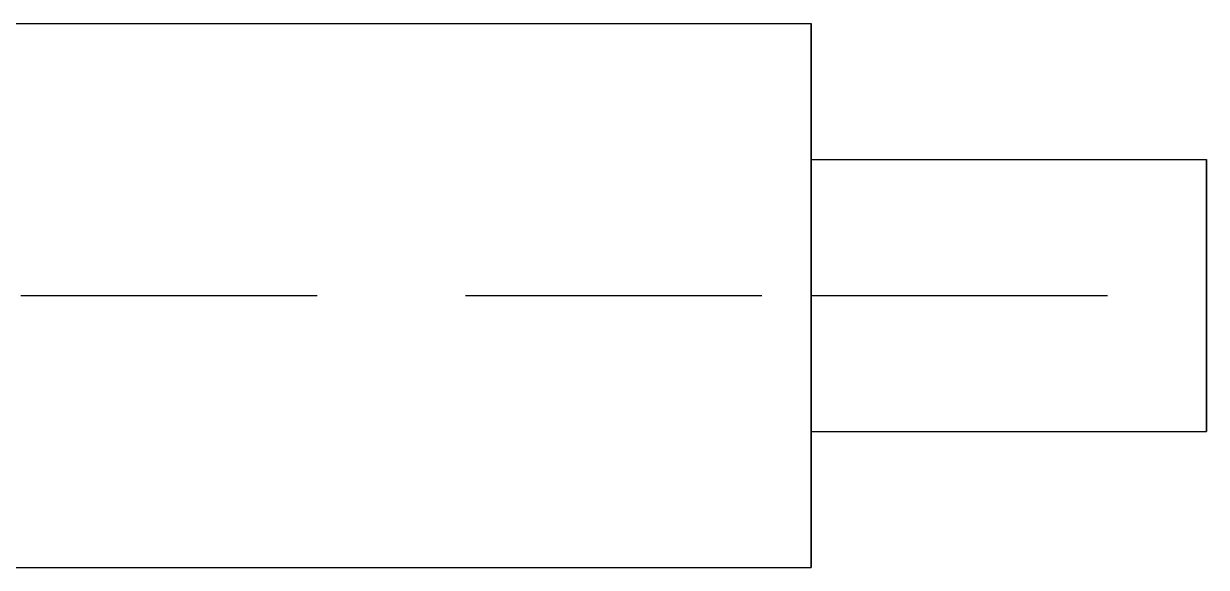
# Model space of a CAD drawing. Header units: millimetres. Extents: x 5 to 430, y 5 to 292.
# Drawn here: x 143.98 to 153.56, y 219.04 to 223.44 of the extents above; entities that cross this region are included whole.
import ezdxf

# ---------------------------------------------------------------- set-up
doc = ezdxf.new("R2010")
doc.units = ezdxf.units.MM
doc.linetypes.add('HIDDEN', pattern=[3.6, 2.4, -1.2])
doc.layers.add('HIDDEN', color=8, linetype='HIDDEN')
doc.layers.add('VISIBLE', color=7, linetype='CONTINUOUS')

msp = doc.modelspace()

# ---------------------------------------------------------------- linework, layer by layer
at = {"layer": 'HIDDEN'}
for p, q in [((150.356583, 223.443177), (150.356583, 221.243177)), ((150.356583, 220.143177), (150.356583, 222.343177)), ((150.356583, 222.343177), (150.356583, 221.243177)), ((150.356583, 220.143177), (150.356583, 222.343177)), ((150.356583, 222.343177), (150.356583, 221.243177)), ((150.356583, 220.143177), (150.356583, 222.343177)), ((150.356583, 222.343177), (150.356583, 221.243177)), ((150.356583, 220.143177), (150.356583, 222.343177)), ((150.356583, 222.343177), (150.356583, 221.243177)), ((150.356583, 220.143177), (150.356583, 222.343177)), ((150.356583, 222.343177), (150.356583, 221.243177)), ((150.356583, 220.143177), (150.356583, 222.343177)), ((150.356583, 222.343177), (150.356583, 221.243177)), ((150.356583, 220.143177), (150.356583, 222.343177)), ((150.356583, 222.343177), (150.356583, 221.243177)), ((150.356583, 220.143177), (150.356583, 222.343177)), ((150.356583, 222.343177), (150.356583, 221.243177)), ((150.356583, 220.143177), (150.356583, 222.343177)), ((150.356583, 222.343177), (150.356583, 221.243177)), ((150.356583, 220.143177), (150.356583, 222.343177)), ((150.356583, 222.343177), (150.356583, 221.243177)), ((150.356583, 220.143177), (150.356583, 222.343177)), ((150.356583, 222.343177), (150.356583, 221.243177)), ((150.356583, 220.143177), (150.356583, 222.343177)), ((150.356583, 222.343177), (150.356583, 221.243177)), ((150.356583, 220.143177), (150.356583, 222.343177)), ((150.356583, 222.343177), (150.356583, 221.243177)), ((150.356583, 220.143177), (150.356583, 222.343177)), ((150.356583, 222.343177), (150.356583, 221.243177)), ((150.356583, 220.143177), (150.356583, 222.343177)), ((150.356583, 222.343177), (150.356583, 221.243177)), ((150.356583, 220.143177), (150.356583, 222.343177)), ((150.356583, 222.343177), (150.356583, 221.243177)), ((150.356583, 220.143177), (150.356583, 222.343177)), ((150.356583, 222.343177), (150.356583, 221.243177)), ((150.356583, 220.143177), (150.356583, 222.343177)), ((150.356583, 222.343177), (150.356583, 221.243177)), ((150.356583, 220.143177), (150.356583, 222.343177)), ((150.356583, 222.343177), (150.356583, 221.243177)), ((150.356583, 220.143177), (150.356583, 222.343177)), ((150.356583, 222.343177), (150.356583, 221.243177)), ((150.356583, 220.143177), (150.356583, 222.343177)), ((150.356583, 222.343177), (150.356583, 221.243177)), ((150.356583, 220.143177), (150.356583, 222.343177)), ((150.356583, 222.343177), (150.356583, 221.243177)), ((150.356583, 220.143177), (150.356583, 222.343177)), ((150.356583, 222.343177), (150.356583, 221.243177)), ((150.356583, 220.143177), (150.356583, 222.343177)), ((150.356583, 222.343177), (150.356583, 221.243177)), ((150.356583, 220.143177), (150.356583, 222.343177)), ((150.356583, 222.343177), (150.356583, 221.243177)), ((150.356583, 220.143177), (150.356583, 222.343177)), ((150.356583, 222.343177), (150.356583, 221.243177)), ((150.356583, 220.143177), (150.356583, 222.343177)), ((150.356583, 222.343177), (150.356583, 221.243177)), ((150.356583, 220.143177), (150.356583, 222.343177)), ((150.356583, 222.343177), (150.356583, 221.243177)), ((150.356583, 220.143177), (150.356583, 222.343177)), ((150.356583, 222.343177), (150.356583, 221.243177)), ((150.356583, 220.143177), (150.356583, 222.343177)), ((150.356583, 222.343177), (150.356583, 221.243177)), ((150.356583, 220.143177), (150.356583, 222.343177)), ((150.356583, 222.343177), (150.356583, 221.243177)), ((150.356583, 220.143177), (150.356583, 222.343177)), ((150.356583, 222.343177), (150.356583, 221.243177)), ((150.356583, 220.143177), (150.356583, 222.343177)), ((150.356583, 222.343177), (150.356583, 221.243177)), ((150.356583, 220.143177), (150.356583, 222.343177)), ((150.356583, 222.343177), (150.356583, 221.243177)), ((150.356583, 220.143177), (150.356583, 222.343177)), ((150.356583, 222.343177), (150.356583, 221.243177)), ((150.356583, 220.143177), (150.356583, 222.343177)), ((150.356583, 222.343177), (150.356583, 221.243177)), ((150.356583, 220.143177), (150.356583, 222.343177)), ((150.356583, 222.343177), (150.356583, 221.243177)), ((150.356583, 220.143177), (150.356583, 222.343177)), ((150.356583, 222.343177), (150.356583, 221.243177)), ((150.356583, 220.143177), (150.356583, 222.343177)), ((150.356583, 222.343177), (150.356583, 221.243177)), ((150.356583, 220.143177), (150.356583, 222.343177)), ((150.356583, 222.343177), (150.356583, 221.243177)), ((150.356583, 220.143177), (150.356583, 222.343177)), ((150.356583, 222.343177), (150.356583, 221.243177)), ((150.356583, 220.143177), (150.356583, 222.343177)), ((150.356583, 222.343177), (150.356583, 221.243177)), ((150.356583, 220.143177), (150.356583, 222.343177)), ((150.356583, 222.343177), (150.356583, 221.243177)), ((150.356583, 220.143177), (150.356583, 222.343177)), ((150.356583, 222.343177), (150.356583, 221.243177)), ((150.356583, 220.143177), (150.356583, 222.343177)), ((150.356583, 222.343177), (150.356583, 221.243177)), ((150.356583, 220.143177), (150.356583, 222.343177)), ((150.356583, 222.343177), (150.356583, 221.243177)), ((150.356583, 220.143177), (150.356583, 222.343177)), ((150.356583, 222.343177), (150.356583, 221.243177)), ((150.356583, 220.143177), (150.356583, 222.343177)), ((150.356583, 222.343177), (150.356583, 221.243177)), ((150.356583, 220.143177), (150.356583, 222.343177)), ((150.356583, 222.343177), (150.356583, 221.243177)), ((150.356583, 220.143177), (150.356583, 222.343177)), ((150.356583, 222.343177), (150.356583, 221.243177)), ((150.356583, 220.143177), (150.356583, 222.343177)), ((150.356583, 222.343177), (150.356583, 221.243177)), ((150.356583, 220.143177), (150.356583, 222.343177)), ((150.356583, 222.343177), (150.356583, 221.243177)), ((150.356583, 220.143177), (150.356583, 222.343177)), ((150.356583, 222.343177), (150.356583, 221.243177)), ((150.356583, 220.143177), (150.356583, 222.343177)), ((150.356583, 222.343177), (150.356583, 221.243177)), ((150.356583, 220.143177), (150.356583, 222.343177)), ((150.356583, 222.343177), (150.356583, 221.243177)), ((150.356583, 220.143177), (150.356583, 222.343177)), ((150.356583, 222.343177), (150.356583, 221.243177)), ((150.356583, 220.143177), (150.356583, 222.343177)), ((150.356583, 222.343177), (150.356583, 221.243177)), ((150.356583, 220.143177), (150.356583, 222.343177)), ((150.356583, 222.343177), (150.356583, 221.243177)), ((150.356583, 220.143177), (150.356583, 222.343177)), ((150.356583, 222.343177), (150.356583, 221.243177)), ((150.356583, 220.143177), (150.356583, 222.343177)), ((150.356583, 222.343177), (150.356583, 221.243177)), ((150.356583, 220.143177), (150.356583, 222.343177)), ((150.356583, 222.343177), (150.356583, 221.243177)), ((150.356583, 220.143177), (150.356583, 222.343177)), ((150.356583, 222.343177), (150.356583, 221.243177)), ((150.356583, 220.143177), (150.356583, 222.343177)), ((150.356583, 222.343177), (150.356583, 221.243177)), ((150.356583, 220.143177), (150.356583, 222.343177)), ((150.356583, 222.343177), (150.356583, 221.243177)), ((150.356583, 220.143177), (150.356583, 222.343177)), ((150.356583, 222.343177), (150.356583, 221.243177)), ((150.356583, 220.143177), (150.356583, 222.343177)), ((150.356583, 222.343177), (150.356583, 221.243177)), ((150.356583, 220.143177), (150.356583, 222.343177)), ((150.356583, 222.343177), (150.356583, 221.243177)), ((150.356583, 220.143177), (150.356583, 222.343177)), ((150.356583, 222.343177), (150.356583, 221.243177)), ((150.356583, 220.143177), (150.356583, 222.343177)), ((150.356583, 222.343177), (150.356583, 221.243177)), ((150.356583, 220.143177), (150.356583, 222.343177)), ((150.356583, 222.343177), (150.356583, 221.243177)), ((150.356583, 220.143177), (150.356583, 222.343177)), ((150.356583, 222.343177), (150.356583, 221.243177)), ((150.356583, 220.143177), (150.356583, 222.343177)), ((150.356583, 222.343177), (150.356583, 221.243177)), ((150.356583, 220.143177), (150.356583, 222.343177)), ((150.356583, 222.343177), (150.356583, 221.243177)), ((150.356583, 220.143177), (150.356583, 222.343177)), ((150.356583, 222.343177), (150.356583, 221.243177)), ((150.356583, 220.143177), (150.356583, 222.343177)), ((150.356583, 222.343177), (150.356583, 221.243177)), ((150.356583, 220.143177), (150.356583, 222.343177)), ((150.356583, 222.343177), (150.356583, 221.243177)), ((150.356583, 220.143177), (150.356583, 222.343177)), ((150.356583, 222.343177), (150.356583, 221.243177)), ((150.356583, 220.143177), (150.356583, 222.343177)), ((150.356583, 222.343177), (150.356583, 221.243177)), ((150.356583, 220.143177), (150.356583, 222.343177)), ((150.356583, 222.343177), (150.356583, 221.243177)), ((150.356583, 220.143177), (150.356583, 222.343177)), ((150.356583, 222.343177), (150.356583, 221.243177)), ((150.356583, 220.143177), (150.356583, 222.343177)), ((150.356583, 222.343177), (150.356583, 221.243177)), ((150.356583, 220.143177), (150.356583, 222.343177)), ((150.356583, 222.343177), (150.356583, 221.243177)), ((150.356583, 220.143177), (150.356583, 222.343177)), ((150.356583, 222.343177), (150.356583, 221.243177)), ((150.356583, 220.143177), (150.356583, 222.343177)), ((150.356583, 222.343177), (150.356583, 221.243177)), ((150.356583, 220.143177), (150.356583, 222.343177)), ((150.356583, 222.343177), (150.356583, 221.243177)), ((150.356583, 220.143177), (150.356583, 222.343177)), ((150.356583, 222.343177), (150.356583, 221.243177)), ((150.356583, 220.143177), (150.356583, 222.343177)), ((150.356583, 222.343177), (150.356583, 221.243177)), ((150.356583, 220.143177), (150.356583, 222.343177)), ((150.356583, 222.343177), (150.356583, 221.243177)), ((150.356583, 220.143177), (150.356583, 222.343177)), ((150.356583, 222.343177), (150.356583, 221.243177)), ((150.356583, 220.143177), (150.356583, 222.343177)), ((150.356583, 222.343177), (150.356583, 221.243177)), ((150.356583, 220.143177), (150.356583, 222.343177)), ((150.356583, 222.343177), (150.356583, 221.243177)), ((150.356583, 220.143177), (150.356583, 222.343177)), ((150.356583, 222.343177), (150.356583, 221.243177)), ((150.356583, 220.143177), (150.356583, 222.343177)), ((150.356583, 222.343177), (150.356583, 221.243177)), ((150.356583, 220.143177), (150.356583, 222.343177)), ((150.356583, 222.343177), (150.356583, 221.243177)), ((150.356583, 220.143177), (150.356583, 222.343177)), ((150.356583, 222.343177), (150.356583, 221.243177)), ((150.356583, 220.143177), (150.356583, 222.343177)), ((150.356583, 222.343177), (150.356583, 221.243177)), ((150.356583, 220.143177), (150.356583, 222.343177)), ((150.356583, 222.343177), (150.356583, 221.243177)), ((150.356583, 220.143177), (150.356583, 222.343177)), ((150.356583, 222.343177), (150.356583, 221.243177)), ((150.356583, 220.143177), (150.356583, 222.343177)), ((150.356583, 222.343177), (150.356583, 221.243177)), ((150.356583, 220.143177), (150.356583, 222.343177)), ((150.356583, 222.343177), (150.356583, 221.243177)), ((150.356583, 220.143177), (150.356583, 222.343177)), ((150.356583, 222.343177), (150.356583, 221.243177)), ((150.356583, 220.143177), (150.356583, 222.343177)), ((150.356583, 222.343177), (150.356583, 221.243177)), ((150.356583, 220.143177), (150.356583, 222.343177)), ((150.356583, 222.343177), (150.356583, 221.243177)), ((150.356583, 220.143177), (150.356583, 222.343177)), ((150.356583, 222.343177), (150.356583, 221.243177)), ((150.356583, 220.143177), (150.356583, 222.343177)), ((150.356583, 222.343177), (150.356583, 221.243177)), ((150.356583, 220.143177), (150.356583, 222.343177)), ((150.356583, 222.343177), (150.356583, 221.243177)), ((150.356583, 220.143177), (150.356583, 222.343177)), ((150.356583, 222.343177), (150.356583, 221.243177)), ((150.356583, 220.143177), (150.356583, 222.343177)), ((150.356583, 222.343177), (150.356583, 221.243177)), ((150.356583, 220.143177), (150.356583, 222.343177)), ((150.356583, 222.343177), (150.356583, 221.243177)), ((150.356583, 220.143177), (150.356583, 222.343177)), ((150.356583, 222.343177), (150.356583, 221.243177)), ((150.356583, 220.143177), (150.356583, 222.343177)), ((150.356583, 222.343177), (150.356583, 221.243177)), ((150.356583, 220.143177), (150.356583, 222.343177)), ((150.356583, 222.343177), (150.356583, 221.243177)), ((150.356583, 220.143177), (150.356583, 222.343177)), ((150.356583, 222.343177), (150.356583, 221.243177)), ((150.356583, 220.143177), (150.356583, 222.343177)), ((150.356583, 222.343177), (150.356583, 221.243177)), ((150.356583, 220.143177), (150.356583, 222.343177)), ((150.356583, 222.343177), (150.356583, 221.243177)), ((150.356583, 220.143177), (150.356583, 222.343177)), ((150.356583, 222.343177), (150.356583, 221.243177)), ((150.356583, 220.143177), (150.356583, 222.343177)), ((150.356583, 222.343177), (150.356583, 221.243177)), ((150.356583, 220.143177), (150.356583, 222.343177)), ((150.356583, 222.343177), (150.356583, 221.243177)), ((150.356583, 220.143177), (150.356583, 222.343177)), ((150.356583, 222.343177), (150.356583, 221.243177)), ((150.356583, 220.143177), (150.356583, 222.343177)), ((150.356583, 222.343177), (150.356583, 221.243177)), ((150.356583, 220.143177), (150.356583, 222.343177)), ((150.356583, 222.343177), (150.356583, 221.243177)), ((150.356583, 220.143177), (150.356583, 222.343177)), ((150.356583, 222.343177), (150.356583, 221.243177)), ((150.356583, 220.143177), (150.356583, 222.343177)), ((150.356583, 222.343177), (150.356583, 221.243177)), ((150.356583, 220.143177), (150.356583, 222.343177)), ((150.356583, 222.343177), (150.356583, 221.243177)), ((150.356583, 220.143177), (150.356583, 222.343177)), ((150.356583, 222.343177), (150.356583, 221.243177)), ((150.356583, 220.143177), (150.356583, 222.343177)), ((150.356583, 222.343177), (150.356583, 221.243177)), ((150.356583, 220.143177), (150.356583, 222.343177)), ((150.356583, 222.343177), (150.356583, 221.243177)), ((150.356583, 220.143177), (150.356583, 222.343177)), ((150.356583, 222.343177), (150.356583, 221.243177)), ((150.356583, 220.143177), (150.356583, 222.343177)), ((150.356583, 222.343177), (150.356583, 221.243177)), ((150.356583, 220.143177), (150.356583, 222.343177)), ((150.356583, 222.343177), (150.356583, 221.243177)), ((150.356583, 220.143177), (150.356583, 222.343177)), ((150.356583, 222.343177), (150.356583, 221.243177)), ((150.356583, 220.143177), (150.356583, 222.343177)), ((150.356583, 222.343177), (150.356583, 221.243177)), ((150.356583, 220.143177), (150.356583, 222.343177)), ((150.356583, 222.343177), (150.356583, 221.243177)), ((150.356583, 220.143177), (150.356583, 222.343177)), ((150.356583, 222.343177), (150.356583, 221.243177)), ((150.356583, 220.143177), (150.356583, 222.343177)), ((150.356583, 222.343177), (150.356583, 221.243177)), ((150.356583, 220.143177), (150.356583, 222.343177)), ((150.356583, 222.343177), (150.356583, 221.243177)), ((150.356583, 220.143177), (150.356583, 222.343177)), ((150.356583, 222.343177), (150.356583, 221.243177)), ((150.356583, 220.143177), (150.356583, 222.343177)), ((150.356583, 222.343177), (150.356583, 221.243177)), ((150.356583, 220.143177), (150.356583, 222.343177)), ((150.356583, 222.343177), (150.356583, 221.243177)), ((150.356583, 220.143177), (150.356583, 222.343177)), ((150.356583, 222.343177), (150.356583, 221.243177)), ((150.356583, 220.143177), (150.356583, 222.343177)), ((150.356583, 222.343177), (150.356583, 221.243177)), ((150.356583, 220.143177), (150.356583, 222.343177)), ((150.356583, 222.343177), (150.356583, 221.243177)), ((150.356583, 220.143177), (150.356583, 222.343177)), ((150.356583, 222.343177), (150.356583, 221.243177)), ((150.356583, 220.143177), (150.356583, 222.343177)), ((150.356583, 222.343177), (150.356583, 221.243177)), ((153.556583, 222.343177), (153.556583, 221.243177)), ((140.356583, 221.243177), (150.356583, 221.243177)), ((150.356583, 221.243177), (150.356583, 219.043177)), ((150.356583, 221.243177), (150.356583, 220.143177)), ((150.356583, 221.243177), (150.356583, 220.143177)), ((150.356583, 221.243177), (150.356583, 220.143177)), ((150.356583, 221.243177), (150.356583, 220.143177)), ((150.356583, 221.243177), (150.356583, 220.143177)), ((150.356583, 221.243177), (150.356583, 220.143177)), ((150.356583, 221.243177), (150.356583, 220.143177)), ((150.356583, 221.243177), (150.356583, 220.143177)), ((150.356583, 221.243177), (150.356583, 220.143177)), ((150.356583, 221.243177), (150.356583, 220.143177)), ((150.356583, 221.243177), (150.356583, 220.143177)), ((150.356583, 221.243177), (150.356583, 220.143177)), ((150.356583, 221.243177), (150.356583, 220.143177)), ((150.356583, 221.243177), (150.356583, 220.143177)), ((150.356583, 221.243177), (150.356583, 220.143177)), ((150.356583, 221.243177), (150.356583, 220.143177)), ((150.356583, 221.243177), (150.356583, 220.143177)), ((150.356583, 221.243177), (150.356583, 220.143177)), ((150.356583, 221.243177), (150.356583, 220.143177)), ((150.356583, 221.243177), (150.356583, 220.143177)), ((150.356583, 221.243177), (150.356583, 220.143177)), ((150.356583, 221.243177), (150.356583, 220.143177)), ((150.356583, 221.243177), (150.356583, 220.143177)), ((150.356583, 221.243177), (150.356583, 220.143177)), ((150.356583, 221.243177), (150.356583, 220.143177)), ((150.356583, 221.243177), (150.356583, 220.143177)), ((150.356583, 221.243177), (150.356583, 220.143177)), ((150.356583, 221.243177), (150.356583, 220.143177)), ((150.356583, 221.243177), (150.356583, 220.143177)), ((150.356583, 221.243177), (150.356583, 220.143177)), ((150.356583, 221.243177), (150.356583, 220.143177)), ((150.356583, 221.243177), (150.356583, 220.143177)), ((150.356583, 221.243177), (150.356583, 220.143177)), ((150.356583, 221.243177), (150.356583, 220.143177)), ((150.356583, 221.243177), (150.356583, 220.143177)), ((150.356583, 221.243177), (150.356583, 220.143177)), ((150.356583, 221.243177), (150.356583, 220.143177)), ((150.356583, 221.243177), (150.356583, 220.143177)), ((150.356583, 221.243177), (150.356583, 220.143177)), ((150.356583, 221.243177), (150.356583, 220.143177)), ((150.356583, 221.243177), (150.356583, 220.143177)), ((150.356583, 221.243177), (150.356583, 220.143177)), ((150.356583, 221.243177), (150.356583, 220.143177)), ((150.356583, 221.243177), (150.356583, 220.143177)), ((150.356583, 221.243177), (150.356583, 220.143177)), ((150.356583, 221.243177), (150.356583, 220.143177)), ((150.356583, 221.243177), (150.356583, 220.143177)), ((150.356583, 221.243177), (150.356583, 220.143177)), ((150.356583, 221.243177), (150.356583, 220.143177)), ((150.356583, 221.243177), (150.356583, 220.143177)), ((150.356583, 221.243177), (150.356583, 220.143177)), ((150.356583, 221.243177), (150.356583, 220.143177)), ((150.356583, 221.243177), (150.356583, 220.143177)), ((150.356583, 221.243177), (150.356583, 220.143177)), ((150.356583, 221.243177), (150.356583, 220.143177)), ((150.356583, 221.243177), (150.356583, 220.143177)), ((150.356583, 221.243177), (150.356583, 220.143177)), ((150.356583, 221.243177), (150.356583, 220.143177)), ((150.356583, 221.243177), (150.356583, 220.143177)), ((150.356583, 221.243177), (150.356583, 220.143177)), ((150.356583, 221.243177), (150.356583, 220.143177)), ((150.356583, 221.243177), (150.356583, 220.143177)), ((150.356583, 221.243177), (150.356583, 220.143177)), ((150.356583, 221.243177), (150.356583, 220.143177)), ((150.356583, 221.243177), (150.356583, 220.143177)), ((150.356583, 221.243177), (150.356583, 220.143177)), ((150.356583, 221.243177), (150.356583, 220.143177)), ((150.356583, 221.243177), (150.356583, 220.143177)), ((150.356583, 221.243177), (150.356583, 220.143177)), ((150.356583, 221.243177), (150.356583, 220.143177)), ((150.356583, 221.243177), (150.356583, 220.143177)), ((150.356583, 221.243177), (150.356583, 220.143177)), ((150.356583, 221.243177), (150.356583, 220.143177)), ((150.356583, 221.243177), (150.356583, 220.143177)), ((150.356583, 221.243177), (150.356583, 220.143177)), ((150.356583, 221.243177), (150.356583, 220.143177)), ((150.356583, 221.243177), (150.356583, 220.143177)), ((150.356583, 221.243177), (150.356583, 220.143177)), ((150.356583, 221.243177), (150.356583, 220.143177)), ((150.356583, 221.243177), (150.356583, 220.143177)), ((150.356583, 221.243177), (150.356583, 220.143177)), ((150.356583, 221.243177), (150.356583, 220.143177)), ((150.356583, 221.243177), (150.356583, 220.143177)), ((150.356583, 221.243177), (150.356583, 220.143177)), ((150.356583, 221.243177), (150.356583, 220.143177)), ((150.356583, 221.243177), (150.356583, 220.143177)), ((150.356583, 221.243177), (150.356583, 220.143177)), ((150.356583, 221.243177), (150.356583, 220.143177)), ((150.356583, 221.243177), (150.356583, 220.143177)), ((150.356583, 221.243177), (150.356583, 220.143177)), ((150.356583, 221.243177), (150.356583, 220.143177)), ((150.356583, 221.243177), (150.356583, 220.143177)), ((150.356583, 221.243177), (150.356583, 220.143177)), ((150.356583, 221.243177), (150.356583, 220.143177)), ((150.356583, 221.243177), (150.356583, 220.143177)), ((150.356583, 221.243177), (150.356583, 220.143177)), ((150.356583, 221.243177), (150.356583, 220.143177)), ((150.356583, 221.243177), (150.356583, 220.143177)), ((150.356583, 221.243177), (150.356583, 220.143177)), ((150.356583, 221.243177), (150.356583, 220.143177)), ((150.356583, 221.243177), (150.356583, 220.143177)), ((150.356583, 221.243177), (150.356583, 220.143177)), ((150.356583, 221.243177), (150.356583, 220.143177)), ((150.356583, 221.243177), (150.356583, 220.143177)), ((150.356583, 221.243177), (150.356583, 220.143177)), ((150.356583, 221.243177), (150.356583, 220.143177)), ((150.356583, 221.243177), (150.356583, 220.143177)), ((150.356583, 221.243177), (150.356583, 220.143177)), ((150.356583, 221.243177), (150.356583, 220.143177)), ((150.356583, 221.243177), (150.356583, 220.143177)), ((150.356583, 221.243177), (150.356583, 220.143177)), ((150.356583, 221.243177), (150.356583, 220.143177)), ((150.356583, 221.243177), (150.356583, 220.143177)), ((150.356583, 221.243177), (150.356583, 220.143177)), ((150.356583, 221.243177), (150.356583, 220.143177)), ((150.356583, 221.243177), (150.356583, 220.143177)), ((150.356583, 221.243177), (150.356583, 220.143177)), ((150.356583, 221.243177), (150.356583, 220.143177)), ((150.356583, 221.243177), (150.356583, 220.143177)), ((150.356583, 221.243177), (150.356583, 220.143177)), ((150.356583, 221.243177), (150.356583, 220.143177)), ((150.356583, 221.243177), (150.356583, 220.143177)), ((150.356583, 221.243177), (150.356583, 220.143177)), ((150.356583, 221.243177), (150.356583, 220.143177)), ((150.356583, 221.243177), (150.356583, 220.143177)), ((150.356583, 221.243177), (150.356583, 220.143177)), ((150.356583, 221.243177), (150.356583, 220.143177)), ((150.356583, 221.243177), (150.356583, 220.143177)), ((150.356583, 221.243177), (150.356583, 220.143177)), ((150.356583, 221.243177), (150.356583, 220.143177)), ((150.356583, 221.243177), (150.356583, 220.143177)), ((150.356583, 221.243177), (150.356583, 220.143177)), ((150.356583, 221.243177), (150.356583, 220.143177)), ((150.356583, 221.243177), (150.356583, 220.143177)), ((150.356583, 221.243177), (150.356583, 220.143177)), ((150.356583, 221.243177), (150.356583, 220.143177)), ((150.356583, 221.243177), (150.356583, 220.143177)), ((150.356583, 221.243177), (150.356583, 220.143177)), ((150.356583, 221.243177), (150.356583, 220.143177)), ((150.356583, 221.243177), (150.356583, 220.143177)), ((150.356583, 221.243177), (150.356583, 220.143177)), ((150.356583, 221.243177), (150.356583, 220.143177)), ((150.356583, 221.243177), (150.356583, 220.143177)), ((150.356583, 221.243177), (150.356583, 220.143177)), ((150.356583, 221.243177), (153.556583, 221.243177)), ((150.356583, 221.243177), (153.556583, 221.243177)), ((150.356583, 221.243177), (153.556583, 221.243177)), ((150.356583, 221.243177), (153.556583, 221.243177)), ((150.356583, 221.243177), (153.556583, 221.243177)), ((150.356583, 221.243177), (153.556583, 221.243177)), ((150.356583, 221.243177), (153.556583, 221.243177)), ((150.356583, 221.243177), (153.556583, 221.243177)), ((150.356583, 221.243177), (153.556583, 221.243177)), ((150.356583, 221.243177), (153.556583, 221.243177)), ((150.356583, 221.243177), (153.556583, 221.243177)), ((150.356583, 221.243177), (153.556583, 221.243177)), ((150.356583, 221.243177), (153.556583, 221.243177)), ((150.356583, 221.243177), (153.556583, 221.243177)), ((150.356583, 221.243177), (153.556583, 221.243177)), ((150.356583, 221.243177), (153.556583, 221.243177)), ((150.356583, 221.243177), (153.556583, 221.243177)), ((150.356583, 221.243177), (153.556583, 221.243177)), ((150.356583, 221.243177), (153.556583, 221.243177)), ((150.356583, 221.243177), (153.556583, 221.243177)), ((150.356583, 221.243177), (153.556583, 221.243177)), ((150.356583, 221.243177), (153.556583, 221.243177)), ((150.356583, 221.243177), (153.556583, 221.243177)), ((150.356583, 221.243177), (153.556583, 221.243177)), ((150.356583, 221.243177), (153.556583, 221.243177)), ((150.356583, 221.243177), (153.556583, 221.243177)), ((150.356583, 221.243177), (153.556583, 221.243177)), ((150.356583, 221.243177), (153.556583, 221.243177)), ((150.356583, 221.243177), (153.556583, 221.243177)), ((150.356583, 221.243177), (153.556583, 221.243177)), ((150.356583, 221.243177), (153.556583, 221.243177)), ((150.356583, 221.243177), (153.556583, 221.243177)), ((150.356583, 221.243177), (153.556583, 221.243177)), ((150.356583, 221.243177), (153.556583, 221.243177)), ((150.356583, 221.243177), (153.556583, 221.243177)), ((150.356583, 221.243177), (153.556583, 221.243177)), ((150.356583, 221.243177), (153.556583, 221.243177)), ((150.356583, 221.243177), (153.556583, 221.243177)), ((150.356583, 221.243177), (153.556583, 221.243177)), ((150.356583, 221.243177), (153.556583, 221.243177)), ((150.356583, 221.243177), (153.556583, 221.243177)), ((150.356583, 221.243177), (153.556583, 221.243177)), ((150.356583, 221.243177), (153.556583, 221.243177)), ((150.356583, 221.243177), (153.556583, 221.243177)), ((150.356583, 221.243177), (153.556583, 221.243177)), ((150.356583, 221.243177), (153.556583, 221.243177)), ((150.356583, 221.243177), (153.556583, 221.243177)), ((150.356583, 221.243177), (153.556583, 221.243177)), ((150.356583, 221.243177), (153.556583, 221.243177)), ((150.356583, 221.243177), (153.556583, 221.243177)), ((150.356583, 221.243177), (153.556583, 221.243177)), ((150.356583, 221.243177), (153.556583, 221.243177)), ((150.356583, 221.243177), (153.556583, 221.243177)), ((150.356583, 221.243177), (153.556583, 221.243177)), ((150.356583, 221.243177), (153.556583, 221.243177)), ((150.356583, 221.243177), (153.556583, 221.243177)), ((150.356583, 221.243177), (153.556583, 221.243177)), ((150.356583, 221.243177), (153.556583, 221.243177)), ((150.356583, 221.243177), (153.556583, 221.243177)), ((150.356583, 221.243177), (153.556583, 221.243177)), ((150.356583, 221.243177), (153.556583, 221.243177)), ((150.356583, 221.243177), (153.556583, 221.243177)), ((150.356583, 221.243177), (153.556583, 221.243177)), ((150.356583, 221.243177), (153.556583, 221.243177)), ((150.356583, 221.243177), (153.556583, 221.243177)), ((150.356583, 221.243177), (153.556583, 221.243177)), ((150.356583, 221.243177), (153.556583, 221.243177)), ((150.356583, 221.243177), (153.556583, 221.243177)), ((150.356583, 221.243177), (153.556583, 221.243177)), ((150.356583, 221.243177), (153.556583, 221.243177)), ((150.356583, 221.243177), (153.556583, 221.243177)), ((150.356583, 221.243177), (153.556583, 221.243177)), ((150.356583, 221.243177), (153.556583, 221.243177)), ((150.356583, 221.243177), (153.556583, 221.243177)), ((150.356583, 221.243177), (153.556583, 221.243177)), ((150.356583, 221.243177), (153.556583, 221.243177)), ((150.356583, 221.243177), (153.556583, 221.243177)), ((150.356583, 221.243177), (153.556583, 221.243177)), ((150.356583, 221.243177), (153.556583, 221.243177)), ((150.356583, 221.243177), (153.556583, 221.243177)), ((150.356583, 221.243177), (153.556583, 221.243177)), ((150.356583, 221.243177), (153.556583, 221.243177)), ((150.356583, 221.243177), (153.556583, 221.243177)), ((150.356583, 221.243177), (153.556583, 221.243177)), ((150.356583, 221.243177), (153.556583, 221.243177)), ((150.356583, 221.243177), (153.556583, 221.243177)), ((150.356583, 221.243177), (153.556583, 221.243177)), ((150.356583, 221.243177), (153.556583, 221.243177)), ((150.356583, 221.243177), (153.556583, 221.243177)), ((150.356583, 221.243177), (153.556583, 221.243177)), ((150.356583, 221.243177), (153.556583, 221.243177)), ((150.356583, 221.243177), (153.556583, 221.243177)), ((150.356583, 221.243177), (153.556583, 221.243177)), ((150.356583, 221.243177), (153.556583, 221.243177)), ((150.356583, 221.243177), (153.556583, 221.243177)), ((150.356583, 221.243177), (153.556583, 221.243177)), ((150.356583, 221.243177), (153.556583, 221.243177)), ((150.356583, 221.243177), (153.556583, 221.243177)), ((150.356583, 221.243177), (153.556583, 221.243177)), ((150.356583, 221.243177), (153.556583, 221.243177)), ((150.356583, 221.243177), (153.556583, 221.243177)), ((150.356583, 221.243177), (153.556583, 221.243177)), ((150.356583, 221.243177), (153.556583, 221.243177)), ((150.356583, 221.243177), (153.556583, 221.243177)), ((150.356583, 221.243177), (153.556583, 221.243177)), ((150.356583, 221.243177), (153.556583, 221.243177)), ((150.356583, 221.243177), (153.556583, 221.243177)), ((150.356583, 221.243177), (153.556583, 221.243177)), ((150.356583, 221.243177), (153.556583, 221.243177)), ((150.356583, 221.243177), (153.556583, 221.243177)), ((150.356583, 221.243177), (153.556583, 221.243177)), ((150.356583, 221.243177), (153.556583, 221.243177)), ((150.356583, 221.243177), (153.556583, 221.243177)), ((150.356583, 221.243177), (153.556583, 221.243177)), ((150.356583, 221.243177), (153.556583, 221.243177)), ((150.356583, 221.243177), (153.556583, 221.243177)), ((150.356583, 221.243177), (153.556583, 221.243177)), ((150.356583, 221.243177), (153.556583, 221.243177)), ((150.356583, 221.243177), (153.556583, 221.243177)), ((150.356583, 221.243177), (153.556583, 221.243177)), ((150.356583, 221.243177), (153.556583, 221.243177)), ((150.356583, 221.243177), (153.556583, 221.243177)), ((150.356583, 221.243177), (153.556583, 221.243177)), ((150.356583, 221.243177), (153.556583, 221.243177)), ((150.356583, 221.243177), (153.556583, 221.243177)), ((150.356583, 221.243177), (153.556583, 221.243177)), ((150.356583, 221.243177), (153.556583, 221.243177)), ((150.356583, 221.243177), (153.556583, 221.243177)), ((150.356583, 221.243177), (153.556583, 221.243177)), ((150.356583, 221.243177), (153.556583, 221.243177)), ((150.356583, 221.243177), (153.556583, 221.243177)), ((150.356583, 221.243177), (153.556583, 221.243177)), ((150.356583, 221.243177), (153.556583, 221.243177)), ((150.356583, 221.243177), (153.556583, 221.243177)), ((150.356583, 221.243177), (153.556583, 221.243177)), ((150.356583, 221.243177), (153.556583, 221.243177)), ((150.356583, 221.243177), (153.556583, 221.243177)), ((150.356583, 221.243177), (153.556583, 221.243177)), ((150.356583, 221.243177), (153.556583, 221.243177)), ((150.356583, 221.243177), (153.556583, 221.243177)), ((150.356583, 221.243177), (153.556583, 221.243177)), ((150.356583, 221.243177), (153.556583, 221.243177)), ((150.356583, 221.243177), (153.556583, 221.243177)), ((150.356583, 221.243177), (153.556583, 221.243177)), ((153.556583, 221.243177), (153.556583, 220.143177))]:
    msp.add_line(p, q, dxfattribs=at)
at = {"layer": 'VISIBLE'}
for p, q in [((140.356583, 223.443177), (150.356583, 223.443177)), ((150.356583, 219.043177), (150.356583, 223.443177)), ((150.356583, 222.343177), (153.556583, 222.343177)), ((150.356583, 222.343177), (153.556583, 222.343177)), ((150.356583, 222.343177), (153.556583, 222.343177)), ((150.356583, 222.343177), (153.556583, 222.343177)), ((150.356583, 222.343177), (153.556583, 222.343177)), ((150.356583, 222.343177), (153.556583, 222.343177)), ((150.356583, 222.343177), (153.556583, 222.343177)), ((150.356583, 222.343177), (153.556583, 222.343177)), ((150.356583, 222.343177), (153.556583, 222.343177)), ((150.356583, 222.343177), (153.556583, 222.343177)), ((150.356583, 222.343177), (153.556583, 222.343177)), ((150.356583, 222.343177), (153.556583, 222.343177)), ((150.356583, 222.343177), (153.556583, 222.343177)), ((150.356583, 222.343177), (153.556583, 222.343177)), ((150.356583, 222.343177), (153.556583, 222.343177)), ((150.356583, 222.343177), (153.556583, 222.343177)), ((150.356583, 222.343177), (153.556583, 222.343177)), ((150.356583, 222.343177), (153.556583, 222.343177)), ((150.356583, 222.343177), (153.556583, 222.343177)), ((150.356583, 222.343177), (153.556583, 222.343177)), ((150.356583, 222.343177), (153.556583, 222.343177)), ((150.356583, 222.343177), (153.556583, 222.343177)), ((150.356583, 222.343177), (153.556583, 222.343177)), ((150.356583, 222.343177), (153.556583, 222.343177)), ((150.356583, 222.343177), (153.556583, 222.343177)), ((150.356583, 222.343177), (153.556583, 222.343177)), ((150.356583, 222.343177), (153.556583, 222.343177)), ((150.356583, 222.343177), (153.556583, 222.343177)), ((150.356583, 222.343177), (153.556583, 222.343177)), ((150.356583, 222.343177), (153.556583, 222.343177)), ((150.356583, 222.343177), (153.556583, 222.343177)), ((150.356583, 222.343177), (153.556583, 222.343177)), ((150.356583, 222.343177), (153.556583, 222.343177)), ((150.356583, 222.343177), (153.556583, 222.343177)), ((150.356583, 222.343177), (153.556583, 222.343177)), ((150.356583, 222.343177), (153.556583, 222.343177)), ((150.356583, 222.343177), (153.556583, 222.343177)), ((150.356583, 222.343177), (153.556583, 222.343177)), ((150.356583, 222.343177), (153.556583, 222.343177)), ((150.356583, 222.343177), (153.556583, 222.343177)), ((150.356583, 222.343177), (153.556583, 222.343177)), ((150.356583, 222.343177), (153.556583, 222.343177)), ((150.356583, 222.343177), (153.556583, 222.343177)), ((150.356583, 222.343177), (153.556583, 222.343177)), ((150.356583, 222.343177), (153.556583, 222.343177)), ((150.356583, 222.343177), (153.556583, 222.343177)), ((150.356583, 222.343177), (153.556583, 222.343177)), ((150.356583, 222.343177), (153.556583, 222.343177)), ((150.356583, 222.343177), (153.556583, 222.343177)), ((150.356583, 222.343177), (153.556583, 222.343177)), ((150.356583, 222.343177), (153.556583, 222.343177)), ((150.356583, 222.343177), (153.556583, 222.343177)), ((150.356583, 222.343177), (153.556583, 222.343177)), ((150.356583, 222.343177), (153.556583, 222.343177)), ((150.356583, 222.343177), (153.556583, 222.343177)), ((150.356583, 222.343177), (153.556583, 222.343177)), ((150.356583, 222.343177), (153.556583, 222.343177)), ((150.356583, 222.343177), (153.556583, 222.343177)), ((150.356583, 222.343177), (153.556583, 222.343177)), ((150.356583, 222.343177), (153.556583, 222.343177)), ((150.356583, 222.343177), (153.556583, 222.343177)), ((150.356583, 222.343177), (153.556583, 222.343177)), ((150.356583, 222.343177), (153.556583, 222.343177)), ((150.356583, 222.343177), (153.556583, 222.343177)), ((150.356583, 222.343177), (153.556583, 222.343177)), ((150.356583, 222.343177), (153.556583, 222.343177)), ((150.356583, 222.343177), (153.556583, 222.343177)), ((150.356583, 222.343177), (153.556583, 222.343177)), ((150.356583, 222.343177), (153.556583, 222.343177)), ((150.356583, 222.343177), (153.556583, 222.343177)), ((150.356583, 222.343177), (153.556583, 222.343177)), ((150.356583, 222.343177), (153.556583, 222.343177)), ((150.356583, 222.343177), (153.556583, 222.343177)), ((150.356583, 222.343177), (153.556583, 222.343177)), ((150.356583, 222.343177), (153.556583, 222.343177)), ((150.356583, 222.343177), (153.556583, 222.343177)), ((150.356583, 222.343177), (153.556583, 222.343177)), ((150.356583, 222.343177), (153.556583, 222.343177)), ((150.356583, 222.343177), (153.556583, 222.343177)), ((150.356583, 222.343177), (153.556583, 222.343177)), ((150.356583, 222.343177), (153.556583, 222.343177)), ((150.356583, 222.343177), (153.556583, 222.343177)), ((150.356583, 222.343177), (153.556583, 222.343177)), ((150.356583, 222.343177), (153.556583, 222.343177)), ((150.356583, 222.343177), (153.556583, 222.343177)), ((150.356583, 222.343177), (153.556583, 222.343177)), ((150.356583, 222.343177), (153.556583, 222.343177)), ((150.356583, 222.343177), (153.556583, 222.343177)), ((150.356583, 222.343177), (153.556583, 222.343177)), ((150.356583, 222.343177), (153.556583, 222.343177)), ((150.356583, 222.343177), (153.556583, 222.343177)), ((150.356583, 222.343177), (153.556583, 222.343177)), ((150.356583, 222.343177), (153.556583, 222.343177)), ((150.356583, 222.343177), (153.556583, 222.343177)), ((150.356583, 222.343177), (153.556583, 222.343177)), ((150.356583, 222.343177), (153.556583, 222.343177)), ((150.356583, 222.343177), (153.556583, 222.343177)), ((150.356583, 222.343177), (153.556583, 222.343177)), ((150.356583, 222.343177), (153.556583, 222.343177)), ((150.356583, 222.343177), (153.556583, 222.343177)), ((150.356583, 222.343177), (153.556583, 222.343177)), ((150.356583, 222.343177), (153.556583, 222.343177)), ((150.356583, 222.343177), (153.556583, 222.343177)), ((150.356583, 222.343177), (153.556583, 222.343177)), ((150.356583, 222.343177), (153.556583, 222.343177)), ((150.356583, 222.343177), (153.556583, 222.343177)), ((150.356583, 222.343177), (153.556583, 222.343177)), ((150.356583, 222.343177), (153.556583, 222.343177)), ((150.356583, 222.343177), (153.556583, 222.343177)), ((150.356583, 222.343177), (153.556583, 222.343177)), ((150.356583, 222.343177), (153.556583, 222.343177)), ((150.356583, 222.343177), (153.556583, 222.343177)), ((150.356583, 222.343177), (153.556583, 222.343177)), ((150.356583, 222.343177), (153.556583, 222.343177)), ((150.356583, 222.343177), (153.556583, 222.343177)), ((150.356583, 222.343177), (153.556583, 222.343177)), ((150.356583, 222.343177), (153.556583, 222.343177)), ((150.356583, 222.343177), (153.556583, 222.343177)), ((150.356583, 222.343177), (153.556583, 222.343177)), ((150.356583, 222.343177), (153.556583, 222.343177)), ((150.356583, 222.343177), (153.556583, 222.343177)), ((150.356583, 222.343177), (153.556583, 222.343177)), ((150.356583, 222.343177), (153.556583, 222.343177)), ((150.356583, 222.343177), (153.556583, 222.343177)), ((150.356583, 222.343177), (153.556583, 222.343177)), ((150.356583, 222.343177), (153.556583, 222.343177)), ((150.356583, 222.343177), (153.556583, 222.343177)), ((150.356583, 222.343177), (153.556583, 222.343177)), ((150.356583, 222.343177), (153.556583, 222.343177)), ((150.356583, 222.343177), (153.556583, 222.343177)), ((150.356583, 222.343177), (153.556583, 222.343177)), ((150.356583, 222.343177), (153.556583, 222.343177)), ((150.356583, 222.343177), (153.556583, 222.343177)), ((150.356583, 222.343177), (153.556583, 222.343177)), ((150.356583, 222.343177), (153.556583, 222.343177)), ((150.356583, 222.343177), (153.556583, 222.343177)), ((150.356583, 222.343177), (153.556583, 222.343177)), ((150.356583, 222.343177), (153.556583, 222.343177)), ((150.356583, 222.343177), (153.556583, 222.343177)), ((150.356583, 222.343177), (153.556583, 222.343177)), ((150.356583, 222.343177), (153.556583, 222.343177)), ((150.356583, 222.343177), (153.556583, 222.343177)), ((150.356583, 222.343177), (153.556583, 222.343177)), ((150.356583, 222.343177), (153.556583, 222.343177)), ((153.556583, 220.143177), (153.556583, 222.343177)), ((150.356583, 220.143177), (153.556583, 220.143177)), ((150.356583, 220.143177), (153.556583, 220.143177)), ((150.356583, 220.143177), (153.556583, 220.143177)), ((150.356583, 220.143177), (153.556583, 220.143177)), ((150.356583, 220.143177), (153.556583, 220.143177)), ((150.356583, 220.143177), (153.556583, 220.143177)), ((150.356583, 220.143177), (153.556583, 220.143177)), ((150.356583, 220.143177), (153.556583, 220.143177)), ((150.356583, 220.143177), (153.556583, 220.143177)), ((150.356583, 220.143177), (153.556583, 220.143177)), ((150.356583, 220.143177), (153.556583, 220.143177)), ((150.356583, 220.143177), (153.556583, 220.143177)), ((150.356583, 220.143177), (153.556583, 220.143177)), ((150.356583, 220.143177), (153.556583, 220.143177)), ((150.356583, 220.143177), (153.556583, 220.143177)), ((150.356583, 220.143177), (153.556583, 220.143177)), ((150.356583, 220.143177), (153.556583, 220.143177)), ((150.356583, 220.143177), (153.556583, 220.143177)), ((150.356583, 220.143177), (153.556583, 220.143177)), ((150.356583, 220.143177), (153.556583, 220.143177)), ((150.356583, 220.143177), (153.556583, 220.143177)), ((150.356583, 220.143177), (153.556583, 220.143177)), ((150.356583, 220.143177), (153.556583, 220.143177)), ((150.356583, 220.143177), (153.556583, 220.143177)), ((150.356583, 220.143177), (153.556583, 220.143177)), ((150.356583, 220.143177), (153.556583, 220.143177)), ((150.356583, 220.143177), (153.556583, 220.143177)), ((150.356583, 220.143177), (153.556583, 220.143177)), ((150.356583, 220.143177), (153.556583, 220.143177)), ((150.356583, 220.143177), (153.556583, 220.143177)), ((150.356583, 220.143177), (153.556583, 220.143177)), ((150.356583, 220.143177), (153.556583, 220.143177)), ((150.356583, 220.143177), (153.556583, 220.143177)), ((150.356583, 220.143177), (153.556583, 220.143177)), ((150.356583, 220.143177), (153.556583, 220.143177)), ((150.356583, 220.143177), (153.556583, 220.143177)), ((150.356583, 220.143177), (153.556583, 220.143177)), ((150.356583, 220.143177), (153.556583, 220.143177)), ((150.356583, 220.143177), (153.556583, 220.143177)), ((150.356583, 220.143177), (153.556583, 220.143177)), ((150.356583, 220.143177), (153.556583, 220.143177)), ((150.356583, 220.143177), (153.556583, 220.143177)), ((150.356583, 220.143177), (153.556583, 220.143177)), ((150.356583, 220.143177), (153.556583, 220.143177)), ((150.356583, 220.143177), (153.556583, 220.143177)), ((150.356583, 220.143177), (153.556583, 220.143177)), ((150.356583, 220.143177), (153.556583, 220.143177)), ((150.356583, 220.143177), (153.556583, 220.143177)), ((150.356583, 220.143177), (153.556583, 220.143177)), ((150.356583, 220.143177), (153.556583, 220.143177)), ((150.356583, 220.143177), (153.556583, 220.143177)), ((150.356583, 220.143177), (153.556583, 220.143177)), ((150.356583, 220.143177), (153.556583, 220.143177)), ((150.356583, 220.143177), (153.556583, 220.143177)), ((150.356583, 220.143177), (153.556583, 220.143177)), ((150.356583, 220.143177), (153.556583, 220.143177)), ((150.356583, 220.143177), (153.556583, 220.143177)), ((150.356583, 220.143177), (153.556583, 220.143177)), ((150.356583, 220.143177), (153.556583, 220.143177)), ((150.356583, 220.143177), (153.556583, 220.143177)), ((150.356583, 220.143177), (153.556583, 220.143177)), ((150.356583, 220.143177), (153.556583, 220.143177)), ((150.356583, 220.143177), (153.556583, 220.143177)), ((150.356583, 220.143177), (153.556583, 220.143177)), ((150.356583, 220.143177), (153.556583, 220.143177)), ((150.356583, 220.143177), (153.556583, 220.143177)), ((150.356583, 220.143177), (153.556583, 220.143177)), ((150.356583, 220.143177), (153.556583, 220.143177)), ((150.356583, 220.143177), (153.556583, 220.143177)), ((150.356583, 220.143177), (153.556583, 220.143177)), ((150.356583, 220.143177), (153.556583, 220.143177)), ((150.356583, 220.143177), (153.556583, 220.143177)), ((150.356583, 220.143177), (153.556583, 220.143177)), ((150.356583, 220.143177), (153.556583, 220.143177)), ((150.356583, 220.143177), (153.556583, 220.143177)), ((150.356583, 220.143177), (153.556583, 220.143177)), ((150.356583, 220.143177), (153.556583, 220.143177)), ((150.356583, 220.143177), (153.556583, 220.143177)), ((150.356583, 220.143177), (153.556583, 220.143177)), ((150.356583, 220.143177), (153.556583, 220.143177)), ((150.356583, 220.143177), (153.556583, 220.143177)), ((150.356583, 220.143177), (153.556583, 220.143177)), ((150.356583, 220.143177), (153.556583, 220.143177)), ((150.356583, 220.143177), (153.556583, 220.143177)), ((150.356583, 220.143177), (153.556583, 220.143177)), ((150.356583, 220.143177), (153.556583, 220.143177)), ((150.356583, 220.143177), (153.556583, 220.143177)), ((150.356583, 220.143177), (153.556583, 220.143177)), ((150.356583, 220.143177), (153.556583, 220.143177)), ((150.356583, 220.143177), (153.556583, 220.143177)), ((150.356583, 220.143177), (153.556583, 220.143177)), ((150.356583, 220.143177), (153.556583, 220.143177)), ((150.356583, 220.143177), (153.556583, 220.143177)), ((150.356583, 220.143177), (153.556583, 220.143177)), ((150.356583, 220.143177), (153.556583, 220.143177)), ((150.356583, 220.143177), (153.556583, 220.143177)), ((150.356583, 220.143177), (153.556583, 220.143177)), ((150.356583, 220.143177), (153.556583, 220.143177)), ((150.356583, 220.143177), (153.556583, 220.143177)), ((150.356583, 220.143177), (153.556583, 220.143177)), ((150.356583, 220.143177), (153.556583, 220.143177)), ((150.356583, 220.143177), (153.556583, 220.143177)), ((150.356583, 220.143177), (153.556583, 220.143177)), ((150.356583, 220.143177), (153.556583, 220.143177)), ((150.356583, 220.143177), (153.556583, 220.143177)), ((150.356583, 220.143177), (153.556583, 220.143177)), ((150.356583, 220.143177), (153.556583, 220.143177)), ((150.356583, 220.143177), (153.556583, 220.143177)), ((150.356583, 220.143177), (153.556583, 220.143177)), ((150.356583, 220.143177), (153.556583, 220.143177)), ((150.356583, 220.143177), (153.556583, 220.143177)), ((150.356583, 220.143177), (153.556583, 220.143177)), ((150.356583, 220.143177), (153.556583, 220.143177)), ((150.356583, 220.143177), (153.556583, 220.143177)), ((150.356583, 220.143177), (153.556583, 220.143177)), ((150.356583, 220.143177), (153.556583, 220.143177)), ((150.356583, 220.143177), (153.556583, 220.143177)), ((150.356583, 220.143177), (153.556583, 220.143177)), ((150.356583, 220.143177), (153.556583, 220.143177)), ((150.356583, 220.143177), (153.556583, 220.143177)), ((150.356583, 220.143177), (153.556583, 220.143177)), ((150.356583, 220.143177), (153.556583, 220.143177)), ((150.356583, 220.143177), (153.556583, 220.143177)), ((150.356583, 220.143177), (153.556583, 220.143177)), ((150.356583, 220.143177), (153.556583, 220.143177)), ((150.356583, 220.143177), (153.556583, 220.143177)), ((150.356583, 220.143177), (153.556583, 220.143177)), ((150.356583, 220.143177), (153.556583, 220.143177)), ((150.356583, 220.143177), (153.556583, 220.143177)), ((150.356583, 220.143177), (153.556583, 220.143177)), ((150.356583, 220.143177), (153.556583, 220.143177)), ((150.356583, 220.143177), (153.556583, 220.143177)), ((150.356583, 220.143177), (153.556583, 220.143177)), ((150.356583, 220.143177), (153.556583, 220.143177)), ((150.356583, 220.143177), (153.556583, 220.143177)), ((150.356583, 220.143177), (153.556583, 220.143177)), ((150.356583, 220.143177), (153.556583, 220.143177)), ((150.356583, 220.143177), (153.556583, 220.143177)), ((150.356583, 220.143177), (153.556583, 220.143177)), ((150.356583, 220.143177), (153.556583, 220.143177)), ((150.356583, 220.143177), (153.556583, 220.143177)), ((150.356583, 220.143177), (153.556583, 220.143177)), ((150.356583, 220.143177), (153.556583, 220.143177)), ((150.356583, 220.143177), (153.556583, 220.143177)), ((140.356583, 219.043177), (150.356583, 219.043177))]:
    msp.add_line(p, q, dxfattribs=at)

doc.saveas('drawing.dxf')
